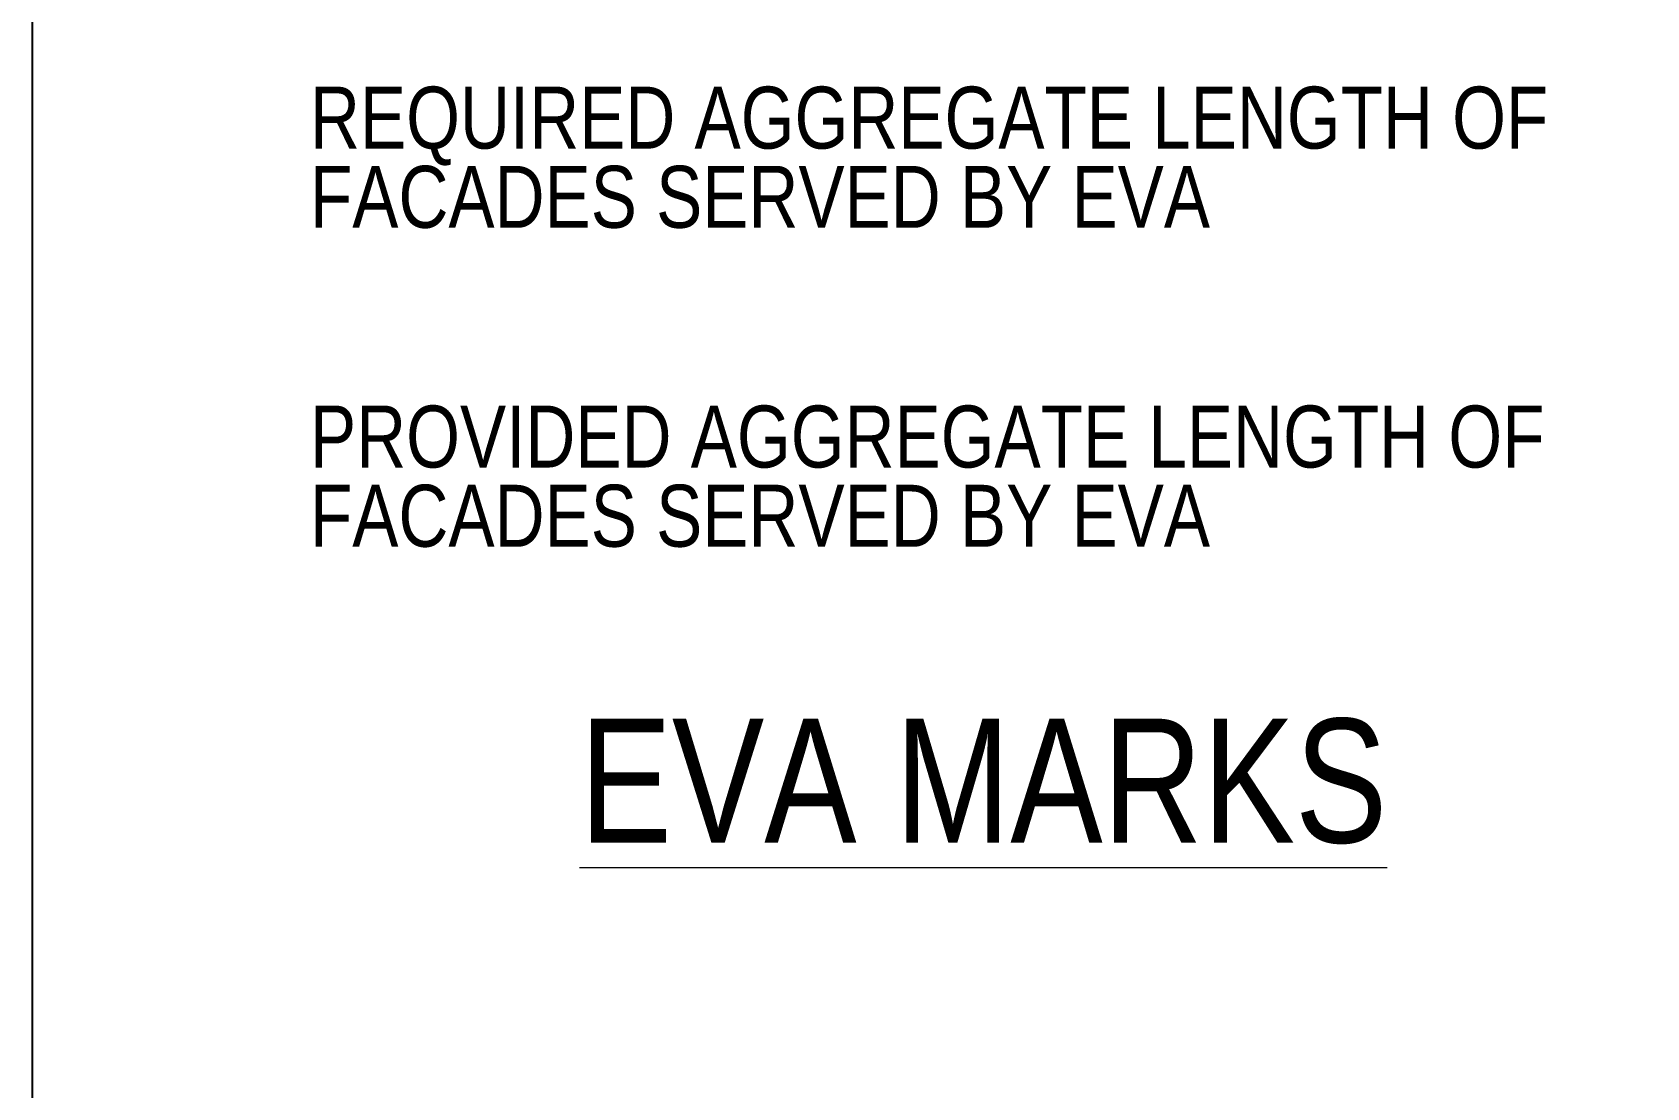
# Model space of a CAD drawing. Header units: millimetres. Extents: x 834681283 to 835686922, y 817551134 to 819407044.
# Drawn here: x 835091301 to 835117367, y 818068154 to 818085192 of the extents above; entities that cross this region are included whole.
import ezdxf
from ezdxf.enums import TextEntityAlignment as Align

# ---------------------------------------------------------------- set-up
doc = ezdxf.new("R2010")
doc.units = ezdxf.units.MM
doc.header["$LTSCALE"] = 1200
doc.header["$MEASUREMENT"] = 0
doc.layers.get('Defpoints').update_dxf_attribs({"color": 15})
doc.layers.add('P01-MAAN-P-EVA$0$DW-TXT', color=7, linetype='Continuous', lineweight=13)
doc.styles.add('P01-MAAN-P-EVA$0$ARIAL', font='arial.ttf', dxfattribs={"width": 0.8})

# ---------------------------------------------------------------- blocks, each defined once
blk = doc.blocks.new('P01-MAAN-P-EVA')
at = {"layer": 'Defpoints'}
blk.add_lwpolyline([(835091300.8, 818003007.9), (835381567.7, 818003007.9), (835381567.7, 818241141.5), (835091300.8, 818241141.5)], close=True, dxfattribs=at)
at = {"layer": 'P01-MAAN-P-EVA$0$DW-TXT', "style": 'P01-MAAN-P-EVA$0$ARIAL', "width": 0.8}
for s, p in [('REQUIRED AGGREGATE LENGTH OF ', (835095784.7, 818083814.1)), ('FACADES SERVED BY EVA', (835095784.7, 818082535.6)), ('PROVIDED AGGREGATE LENGTH OF ', (835095784.7, 818078665.7)), ('FACADES SERVED BY EVA', (835095784.7, 818077387.3))]:
    blk.add_text(s, height=1000, dxfattribs=at).set_placement(p, align=Align.MIDDLE_LEFT)
blk.add_text('%%uEVA MARKS', height=2000, dxfattribs=at).set_placement((835100137.3, 818072110.6))

msp = doc.modelspace()

# ---------------------------------------------------------------- block references
msp.add_blockref('P01-MAAN-P-EVA', (0, 0))

doc.saveas('drawing.dxf')
